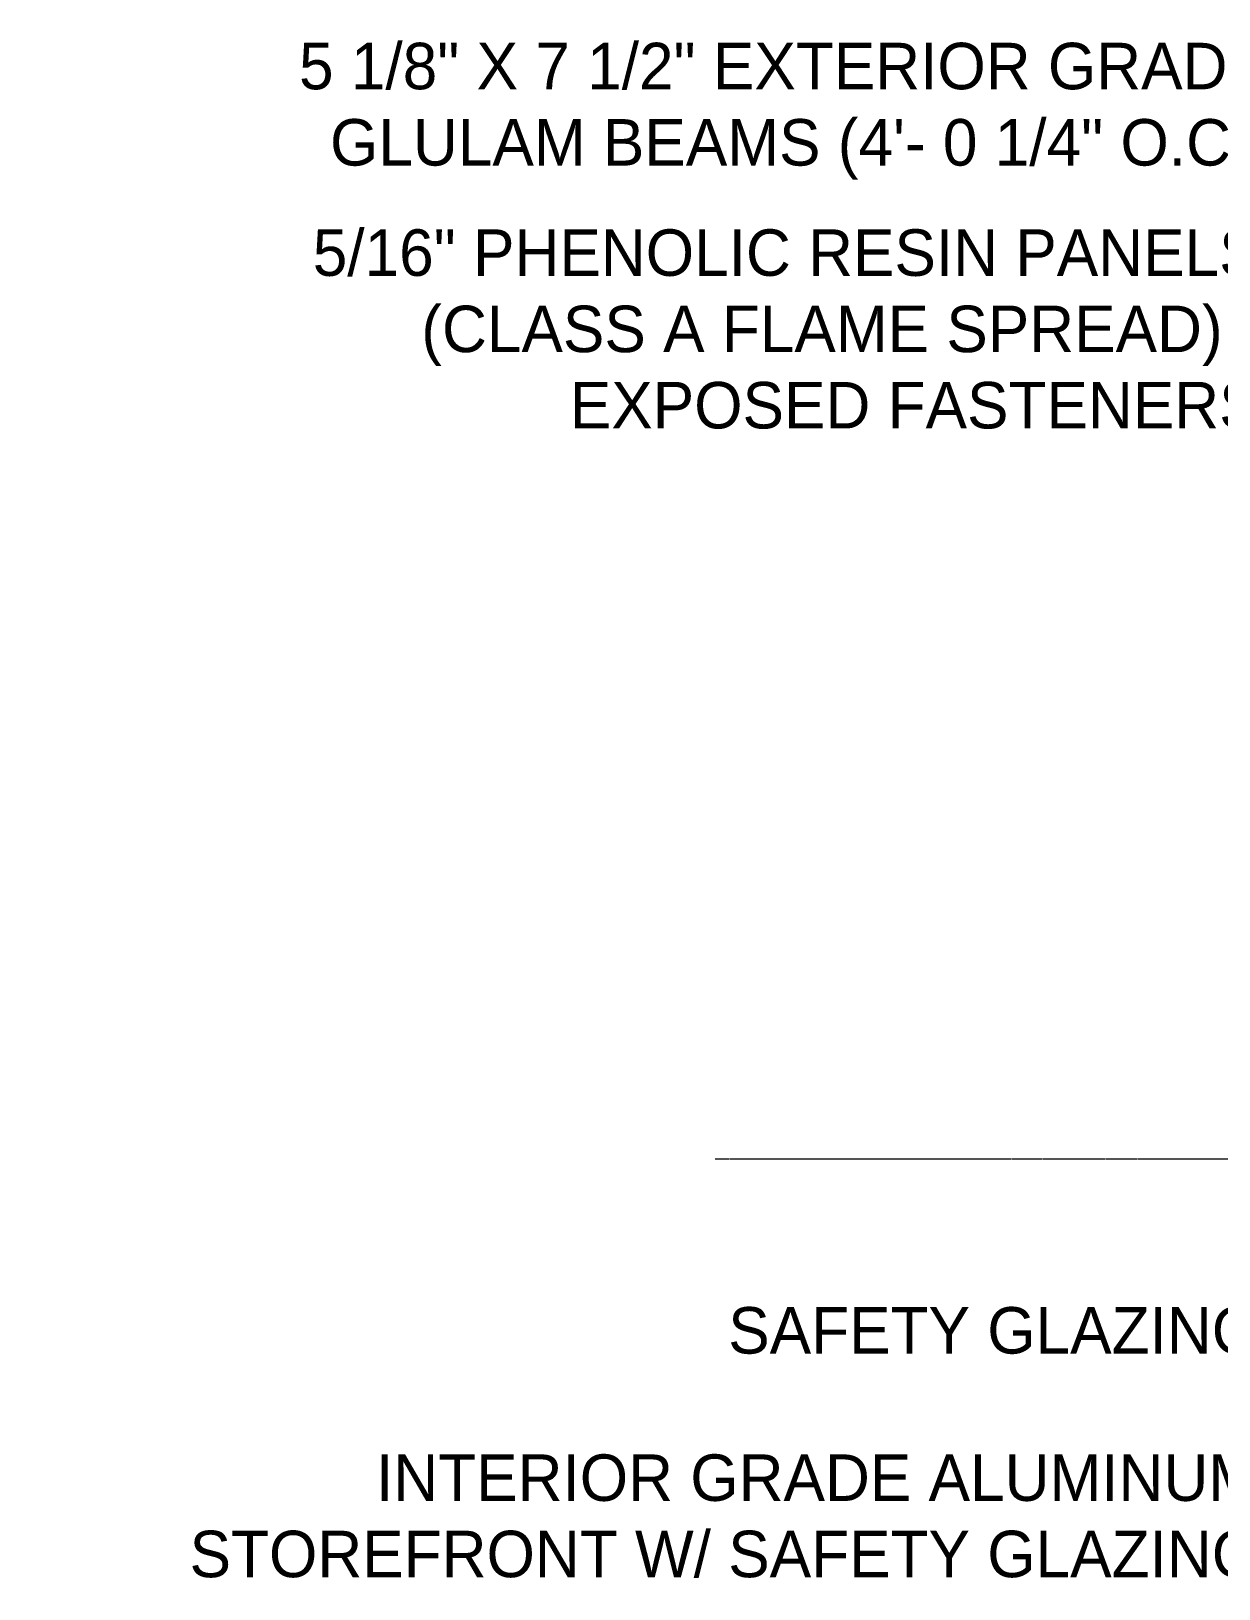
# Model space of a CAD drawing. Header units: inches. Extents: x -23565 to -21, y -324 to 853.
# Drawn here: x -9635 to -9194, y -159 to 418 of the extents above; entities that cross this region are included whole.
import ezdxf

# ---------------------------------------------------------------- set-up
doc = ezdxf.new("R2010")
doc.units = ezdxf.units.IN
doc.header["$MEASUREMENT"] = 0
doc.linetypes.add('Grid Line 1_2_', pattern=[0.875, 0.5, -0.125, 0.125, -0.125])
doc.layers.add('A-ANNO-IDEN', color=131, linetype='Continuous', lineweight=9)
doc.layers.add('A-FLOR-LEVL', color=51, linetype='Continuous', lineweight=9)
doc.styles.add('Century Gothic', font='GOTHIC.TTF', dxfattribs={"height": 17.245342})

msp = doc.modelspace()

# ---------------------------------------------------------------- linework, layer by layer
at = {"layer": 'A-FLOR-LEVL', "linetype": 'Grid Line 1_2_'}
msp.add_line((-9381.02898, 0), (-6330.7454, 0), dxfattribs=at)

# ---------------------------------------------------------------- texts
at = {"layer": 'A-ANNO-IDEN', "char_height": 17.2453416, "attachment_point": 3, "line_spacing_factor": 0.984117, "style": 'Century Gothic', "bg_fill": 3, "box_fill_scale": 1.25, "bg_fill_color": 0, "bg_fill_transparency": 0}
for s, insert, width in [('5 1/8" X 7 1/2" EXTERIOR GRADE\\PGLULAM BEAMS (4\'- 0 1/4" O.C.)', (-9175.57891, 413.84315), 430.704), ('5/16" PHENOLIC RESIN PANELS\\P(CLASS A FLAME SPREAD) -\\PEXPOSED FASTENERS', (-9178.66891, 344.66245), 407.16), ('SAFETY GLAZING', (-9178.85641, -54.95782), 225.504), ('INTERIOR GRADE ALUMINUM\\PSTOREFRONT W/ SAFETY GLAZING', (-9178.85641, -109.58387), 451.656)]:
    msp.add_mtext(s, dxfattribs=dict(at, insert=insert, width=width))

doc.saveas('drawing.dxf')
